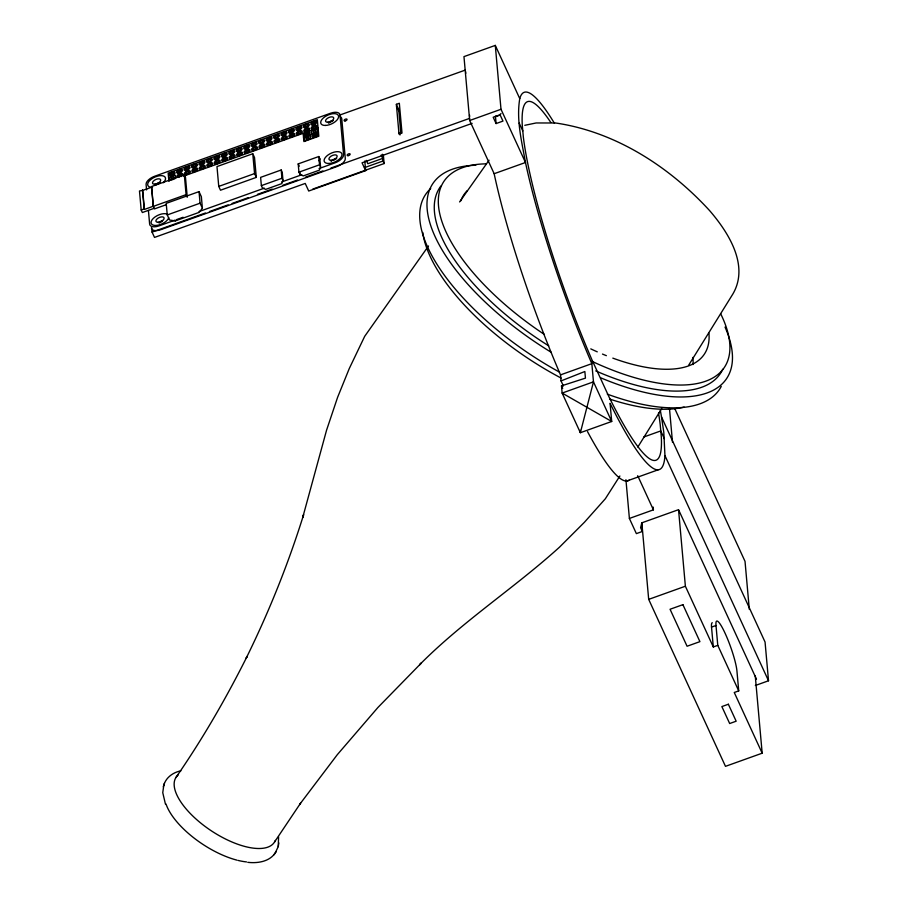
<?xml version="1.0" encoding="UTF-8"?>
<svg xmlns="http://www.w3.org/2000/svg" width="908" height="908" viewBox="0 0 908 908"><rect width="100%" height="100%" fill="white"/><g stroke="black" fill="none" stroke-linecap="round" stroke-linejoin="round"><path stroke-width="1.36" d="M275.079 853.236L278.234 846.619L278.597 836.813M563.403 386.014L561.053 380.906L560.52 374.879A200.362 30.225 70.3 0 1 494.156 173.712L469.674 120.503L463.965 56.625L495.291 45.4L519.762 98.62C516.164 119.97 521.771 141.535 525.482 162.498A200.362 30.225 70.3 0 0 591.846 363.654L593.469 381.848L580.371 432.707L611.697 421.482L610.074 403.288A200.362 30.225 70.3 0 0 664.951 455.612L768.52 680.773L755.342 685.495M163.803 785.193L162.759 792.684L165.426 804.057M278.234 846.619L278.518 844.962M278.574 844.553L278.858 842.919M163.905 784.887C166.107 777.305 173.36 772.288 180.862 770.847M163.292 786.793L164.416 783.264M282.99 180.533L281.798 183.609L265.692 189.386L262.401 187.911L261.356 185.629L260.619 177.366L281.196 169.989L282.252 172.27L282.99 180.533L281.945 178.263L281.196 169.989M319.049 160.852L319.843 158.798L318.787 156.528L298.21 163.894L298.948 172.168L299.992 174.438L303.283 175.914L319.389 170.148L320.581 167.072L319.843 158.798M619.88 475.985L605.352 498.753L584.468 522.225L559.544 547.127C514.348 588.055 462.637 621.276 419.598 664.747L421.391 662.988L377.966 707.434L337.288 754.696L299.583 804.511L300.627 803.081L274.522 842.022M637.825 447.076L661.762 408.532M688.684 365.175L732.801 294.113C749.645 265.533 728.33 232.312 709.625 210.622C669.48 166.8 615.783 132.012 556.275 123.091M175.891 777.577C202.575 738.999 226.115 698.309 247.101 656.382L246.204 658.164C268.995 611.89 288.267 563.902 303.635 514.666L302.716 517.537L326.574 430.154L337.594 397.341L349.274 368.546L364.687 336.335L428.497 245.966M459.584 201.939L489.037 160.228M247.782 862.339C257.407 863.417 268.859 861.84 274.92 853.441M273.921 854.814L276.077 851.852M202.393 208.25L199.079 212.393L175.21 220.939L169.58 220.008L167.254 214.946L166.209 203.369L199.034 191.622L201.36 196.684L202.393 208.25L200.066 203.199L199.034 191.622M501.034 113.579L499.139 115.395L496.154 116.462M561.053 380.906L584.854 371.52L585.444 378.137L561.496 385.866L562.143 393.073L580.371 432.707L580.155 430.301M339.91 114.998L465.339 70.064M184.313 174.79L151.5 186.549L153.27 206.4L186.083 194.641L184.313 174.79L185.482 177.321L187.252 197.172L186.083 194.641M142.704 190.419L151.647 187.218L153.35 206.23L144.395 209.442L142.704 190.419L139.48 190.986L141.183 209.998L142.352 212.529L154.281 208.261M170.806 180.272L174.393 178.989M183.529 176.141L318.084 127.949M252.776 153.747L216.978 166.573L218.749 186.412L220.496 190.215L256.306 177.389L254.524 157.538L252.776 153.747L254.558 173.587L256.306 177.389M303.533 137.426L318.447 132.08M396.353 104.329L399.338 103.262L402.006 133.033L399.021 134.1L396.353 104.329L398.68 109.391L400.825 133.328M141.183 209.998L144.168 208.931L142.465 189.92M166.243 204.697L154.439 208.919L153.35 206.23M218.749 186.412L254.558 173.587M167.254 214.946L200.066 203.199M261.356 185.629L281.945 178.263M298.948 172.168L319.537 164.791L318.787 156.528M176.47 219.634L183.098 217.262M199.011 211.564L264.364 188.149M281.707 181.941L301.706 174.779M319.049 168.559L335.052 162.827A9.613 4.767 -24.7 0 0 343.565 154.666L340.012 114.975A9.613 4.767 -24.7 0 0 330.614 113.216L154.598 176.266A9.613 4.767 -24.7 0 0 146.086 184.438L146.574 189.908M364.789 160.977L365.652 170.636L308.709 191.032L305.224 183.439L154.519 237.419L152.067 232.108L205.446 212.994M209.453 211.553L228.135 204.868M232.13 203.437L248.145 197.694M257.486 194.346L272.173 189.091M282.842 185.266L297.518 180.011M305.531 177.139L322.873 170.931M330.887 168.059L469.663 118.346M469.674 120.503L501 109.278L495.291 45.4M472.137 123.363L362.042 162.793L365.652 170.636M364.471 167.639L382.96 161.022L382.347 154.246M312.817 189.091L384.118 163.553L383.38 155.223M496.097 123.556L502.964 121.093L500.058 114.771L493.192 117.234L496.097 123.556L495.439 116.111M494.156 173.712L525.482 162.498L501 109.278M560.52 374.879L591.846 363.654M643.806 436.998L660.774 430.914L664.372 438.734M626.815 481.036L658.141 469.811M641.604 523.19L642.342 531.486L636.372 533.62L629.392 518.445L653.408 509.842L653.158 507.073M755.24 675.62L762.175 753.197L725.481 766.341L648.687 599.371L685.381 586.227L678.571 510.069M716.003 625.499L717.774 645.35L713.302 646.95L711.531 627.099L716.003 625.499A28.852 4.347 70.3 0 1 725.151 633.387A28.852 4.347 70.3 0 1 736.944 671.035L738.726 690.886L734.254 692.486L762.175 753.197M524.779 125.315L536.129 122.966L555.446 122.989M674.723 408.532L745.025 561.371L749.304 609.325M660.32 410.393A200.362 30.225 70.3 0 1 661.489 416.886L765.058 642.035L768.52 680.773M519.206 123.125L522.804 130.945M756.489 679.184L678.537 509.683L641.831 522.826L640.594 527.696L642.342 531.486M717.774 645.35L738.726 690.886M637.7 475.69L653.408 509.842M685.381 586.227L713.302 646.95M561.496 385.866L562.676 388.42M396.501 105.986L398.828 111.048M398.873 132.443L400.031 134.974M381.178 155.018L382.722 158.378L367.808 163.724L366.253 160.364M382.96 161.022L384.118 163.553M319.537 164.791L320.581 167.072M298.21 163.894L299.254 166.175M661.489 416.886L663.793 432.242L664.951 455.612M669.48 408.509L672.51 442.355M641.865 523.212L648.687 599.371M625.93 479.708L629.392 518.445M465.645 71.664L465.793 73.321M469.515 114.987L469.663 116.599M303.159 133.294L303.896 141.557L318.821 136.223L317.335 119.686L168.162 173.11L168.911 181.384M299.742 171.691L299.992 174.438M175.584 178.57L175.289 175.255L169.319 177.401L169.614 180.703M175.21 220.939L175.142 220.111L159.025 225.876A9.613 4.767 -24.7 0 1 149.638 224.128L148.413 210.44M151.704 227.976L152.067 232.108M275.328 840.445A58.918 25.186 33.5 0 1 210.327 830.15A58.918 25.186 33.5 0 1 178.206 774.899M246.511 861.919A60.007 25.651 33.5 0 1 238.123 860.432M237.011 860.16A60.007 25.651 33.5 0 1 166.005 804M708.932 333.247A144.258 61.676 33.5 0 1 612.809 358.127M606.374 355.664A144.258 61.676 33.5 0 1 602.481 354.075M597.271 351.839A144.258 61.676 33.5 0 1 590.779 348.876M460.912 200.759A144.258 61.676 33.5 0 1 467.211 190.691M684.155 407.09A168.298 71.948 33.5 0 1 609.563 399.021M561.133 378.069A168.298 71.948 33.5 0 1 422.776 232.448M692.929 357.4A144.258 61.676 33.5 0 1 692.963 364.573M720.577 313.589A168.298 71.948 33.5 0 1 591.891 361.282M544.414 334.462A168.298 71.948 33.5 0 1 442.207 222.381A168.298 71.948 33.5 0 1 485.905 163.849M722.779 369.216A168.298 71.948 33.5 0 1 595.716 370.884M548.75 345.869A168.298 71.948 33.5 0 1 440.902 186.015M721.247 386.399A176.311 75.375 33.5 0 1 607.316 394.14M559.396 372.076A176.311 75.375 33.5 0 1 430.721 188.535M725.038 327.118A176.311 75.375 33.5 0 1 600.687 377.796M551.156 352.247A176.311 75.375 33.5 0 1 432.912 231.54A176.311 75.375 33.5 0 1 475.826 165.245M711.531 627.099A28.852 4.347 70.3 0 1 712.269 622.718M328.344 122.773A4.404 2.179 -24.7 0 1 333.259 120.628M331.136 161.511A4.404 2.179 -24.7 0 1 331.749 160.807M332.566 160.137A4.404 2.179 -24.7 0 1 336.664 158.673M155.302 184.744A4.404 2.179 -24.7 0 1 160.228 182.61M158.707 222.789A4.404 2.179 -24.7 0 1 162.611 220.78M340.341 116.723A9.613 4.767 -24.7 0 1 341.76 118.766L345.301 158.457A9.613 4.767 -24.7 0 1 336.8 166.629L160.773 229.679A9.613 4.767 -24.7 0 1 151.386 227.919M152.51 187.423A9.613 4.767 -24.7 0 1 149.014 181.305A9.613 4.767 -24.7 0 1 162.021 175.664A9.613 4.767 -24.7 0 1 163.247 182.769M168.763 217.75A9.613 4.767 -24.7 0 1 155.915 225.456A9.613 4.767 -24.7 0 1 153.361 218.317A9.613 4.767 -24.7 0 1 167.537 214.299M179.285 177.185A3.201 1.589 -24.7 0 1 177.378 175.233A3.201 1.589 -24.7 0 1 182.27 173.485A3.201 1.589 -24.7 0 1 180.828 176.629M333.554 160.228A3.201 1.589 -24.7 0 1 334.643 159.717M328.991 123.102A3.201 1.589 -24.7 0 1 329.241 122.864M330.149 122.194A3.201 1.589 -24.7 0 1 331.988 121.468M156.267 184.778A3.201 1.589 -24.7 0 1 156.551 184.551M157.561 183.938A3.201 1.589 -24.7 0 1 159.399 183.371M159.536 222.937A3.201 1.589 -24.7 0 1 160.103 222.471M160.784 222.063A3.201 1.589 -24.7 0 1 162.26 221.507M519.762 98.62A200.362 30.225 70.3 0 1 554.243 122.989M629.199 480.162A200.362 30.225 70.3 0 1 587.499 431.584M550.793 122.444A190.43 28.727 70.3 0 0 522.248 124.782L523.349 137.119A190.43 28.727 70.3 0 0 591.834 359.557L609.166 397.227A190.43 28.727 70.3 0 0 661.33 437.089L660.218 424.751A190.43 28.727 70.3 0 0 658.516 412.958M317.369 128.63L311.399 130.763L311.694 134.078L317.664 131.944L317.369 128.63M310.286 135.44L304.316 137.573L304.611 140.876L310.581 138.742L310.286 135.44M593.469 381.848L562.143 393.073L611.697 421.482L593.469 381.848M682.907 604.66L670.059 609.257L687.072 646.246L699.92 641.638L682.907 604.66M728.364 704.245L721.86 706.572L729.669 723.528L736.161 721.202L728.364 704.245M328.957 163.474A9.613 4.767 -24.7 0 0 341.998 154.371A9.613 4.767 -24.7 0 0 328.185 154.882A9.613 4.767 -24.7 0 0 328.957 163.474M325.552 125.44A9.613 4.767 -24.7 0 0 338.593 116.338A9.613 4.767 -24.7 0 0 324.78 116.848A9.613 4.767 -24.7 0 0 325.552 125.44M158.128 222.267A4.404 2.179 -24.7 0 0 164.11 218.09A4.404 2.179 -24.7 0 0 157.776 218.329A4.404 2.179 -24.7 0 0 158.128 222.267M154.723 184.222A4.404 2.179 -24.7 0 0 160.705 180.056A4.404 2.179 -24.7 0 0 154.371 180.283A4.404 2.179 -24.7 0 0 154.723 184.222M327.765 122.251A4.404 2.179 -24.7 0 0 333.747 118.074A4.404 2.179 -24.7 0 0 327.413 118.312A4.404 2.179 -24.7 0 0 327.765 122.251M331.17 160.285A4.404 2.179 -24.7 0 0 337.152 156.108A4.404 2.179 -24.7 0 0 330.818 156.346A4.404 2.179 -24.7 0 0 331.17 160.285M178.853 172.157A1.6 0.794 -24.7 0 0 181.032 170.636A1.6 0.794 -24.7 0 0 178.728 170.727A1.6 0.794 -24.7 0 0 178.853 172.157M178.172 173.144A3.201 1.589 -24.7 0 0 182.519 170.102A3.201 1.589 -24.7 0 0 177.923 170.273A3.201 1.589 -24.7 0 0 178.172 173.144M186.322 169.49A1.6 0.794 -24.7 0 0 188.489 167.969A1.6 0.794 -24.7 0 0 186.185 168.048A1.6 0.794 -24.7 0 0 186.322 169.49M185.629 170.466A3.201 1.589 -24.7 0 0 189.976 167.435A3.201 1.589 -24.7 0 0 185.38 167.605A3.201 1.589 -24.7 0 0 185.629 170.466M193.779 166.811A1.6 0.794 -24.7 0 0 195.946 165.301A1.6 0.794 -24.7 0 0 193.642 165.381A1.6 0.794 -24.7 0 0 193.779 166.811M193.098 167.798A3.201 1.589 -24.7 0 0 197.445 164.768A3.201 1.589 -24.7 0 0 192.837 164.938A3.201 1.589 -24.7 0 0 193.098 167.798M201.236 164.144A1.6 0.794 -24.7 0 0 203.403 162.623A1.6 0.794 -24.7 0 0 201.111 162.714A1.6 0.794 -24.7 0 0 201.236 164.144M200.554 165.131A3.201 1.589 -24.7 0 0 204.902 162.089A3.201 1.589 -24.7 0 0 200.293 162.26A3.201 1.589 -24.7 0 0 200.554 165.131M208.011 162.453A3.201 1.589 -24.7 0 0 212.358 159.422A3.201 1.589 -24.7 0 0 207.75 159.592A3.201 1.589 -24.7 0 0 208.011 162.453M208.692 161.476A1.6 0.794 -24.7 0 0 210.86 159.956A1.6 0.794 -24.7 0 0 208.568 160.035A1.6 0.794 -24.7 0 0 208.692 161.476M170.715 175.811A3.201 1.589 -24.7 0 0 175.062 172.781A3.201 1.589 -24.7 0 0 170.466 172.951A3.201 1.589 -24.7 0 0 170.715 175.811M171.396 174.824A1.6 0.794 -24.7 0 0 173.576 173.314A1.6 0.794 -24.7 0 0 171.272 173.394A1.6 0.794 -24.7 0 0 171.396 174.824M216.149 158.798A1.6 0.794 -24.7 0 0 218.329 157.277A1.6 0.794 -24.7 0 0 216.025 157.368A1.6 0.794 -24.7 0 0 216.149 158.798M215.468 159.785A3.201 1.589 -24.7 0 0 219.815 156.743A3.201 1.589 -24.7 0 0 215.219 156.914A3.201 1.589 -24.7 0 0 215.468 159.785M222.925 157.107A3.201 1.589 -24.7 0 0 227.272 154.076A3.201 1.589 -24.7 0 0 222.676 154.246A3.201 1.589 -24.7 0 0 222.925 157.107M223.606 156.131A1.6 0.794 -24.7 0 0 225.786 154.61A1.6 0.794 -24.7 0 0 223.482 154.701A1.6 0.794 -24.7 0 0 223.606 156.131M245.989 148.118A1.6 0.794 -24.7 0 0 248.156 146.597A1.6 0.794 -24.7 0 0 245.852 146.676A1.6 0.794 -24.7 0 0 245.989 148.118M245.308 149.094A3.201 1.589 -24.7 0 0 249.655 146.063A3.201 1.589 -24.7 0 0 245.047 146.233A3.201 1.589 -24.7 0 0 245.308 149.094M260.902 142.772A1.6 0.794 -24.7 0 0 263.082 141.251A1.6 0.794 -24.7 0 0 260.778 141.342A1.6 0.794 -24.7 0 0 260.902 142.772M267.678 141.081A3.201 1.589 -24.7 0 0 272.025 138.05A3.201 1.589 -24.7 0 0 267.429 138.22A3.201 1.589 -24.7 0 0 267.678 141.081M275.816 137.426A1.6 0.794 -24.7 0 0 277.996 135.905A1.6 0.794 -24.7 0 0 275.692 135.996A1.6 0.794 -24.7 0 0 275.816 137.426M275.135 138.413A3.201 1.589 -24.7 0 0 279.482 135.371A3.201 1.589 -24.7 0 0 274.886 135.542A3.201 1.589 -24.7 0 0 275.135 138.413M268.359 140.093A1.6 0.794 -24.7 0 0 270.539 138.583A1.6 0.794 -24.7 0 0 268.235 138.663A1.6 0.794 -24.7 0 0 268.359 140.093M238.532 150.785A1.6 0.794 -24.7 0 0 240.699 149.264A1.6 0.794 -24.7 0 0 238.395 149.355A1.6 0.794 -24.7 0 0 238.532 150.785M260.221 143.748A3.201 1.589 -24.7 0 0 264.568 140.717A3.201 1.589 -24.7 0 0 259.96 140.888A3.201 1.589 -24.7 0 0 260.221 143.748M231.063 153.452A1.6 0.794 -24.7 0 0 233.243 151.942A1.6 0.794 -24.7 0 0 230.938 152.022A1.6 0.794 -24.7 0 0 231.063 153.452M237.851 151.772A3.201 1.589 -24.7 0 0 242.198 148.73A3.201 1.589 -24.7 0 0 237.59 148.901A3.201 1.589 -24.7 0 0 237.851 151.772M230.382 154.439A3.201 1.589 -24.7 0 0 234.729 151.409A3.201 1.589 -24.7 0 0 230.133 151.579A3.201 1.589 -24.7 0 0 230.382 154.439M253.446 145.439A1.6 0.794 -24.7 0 0 255.613 143.918A1.6 0.794 -24.7 0 0 253.321 144.009A1.6 0.794 -24.7 0 0 253.446 145.439M283.273 134.759A1.6 0.794 -24.7 0 0 285.452 133.238A1.6 0.794 -24.7 0 0 283.148 133.317A1.6 0.794 -24.7 0 0 283.273 134.759M282.592 135.735A3.201 1.589 -24.7 0 0 286.939 132.704A3.201 1.589 -24.7 0 0 282.343 132.874A3.201 1.589 -24.7 0 0 282.592 135.735M252.764 146.426A3.201 1.589 -24.7 0 0 257.112 143.385A3.201 1.589 -24.7 0 0 252.503 143.555A3.201 1.589 -24.7 0 0 252.764 146.426M215.843 163.917A3.201 1.589 -24.7 0 0 220.19 160.886A3.201 1.589 -24.7 0 0 215.582 161.056A3.201 1.589 -24.7 0 0 215.843 163.917M171.771 178.967A1.6 0.794 -24.7 0 0 173.939 177.446A1.6 0.794 -24.7 0 0 171.646 177.537A1.6 0.794 -24.7 0 0 171.771 178.967M179.228 176.288A1.6 0.794 -24.7 0 0 181.396 174.779A1.6 0.794 -24.7 0 0 179.103 174.858A1.6 0.794 -24.7 0 0 179.228 176.288M216.524 162.929A1.6 0.794 -24.7 0 0 218.692 161.42A1.6 0.794 -24.7 0 0 216.388 161.499A1.6 0.794 -24.7 0 0 216.524 162.929M209.067 165.608A1.6 0.794 -24.7 0 0 211.235 164.087A1.6 0.794 -24.7 0 0 208.931 164.178A1.6 0.794 -24.7 0 0 209.067 165.608M223.981 160.262A1.6 0.794 -24.7 0 0 226.149 158.741A1.6 0.794 -24.7 0 0 223.856 158.832A1.6 0.794 -24.7 0 0 223.981 160.262M223.3 161.249A3.201 1.589 -24.7 0 0 227.647 158.208A3.201 1.589 -24.7 0 0 223.039 158.378A3.201 1.589 -24.7 0 0 223.3 161.249M208.375 166.584A3.201 1.589 -24.7 0 0 212.722 163.553A3.201 1.589 -24.7 0 0 208.125 163.724A3.201 1.589 -24.7 0 0 208.375 166.584M186.685 173.621A1.6 0.794 -24.7 0 0 188.864 172.1A1.6 0.794 -24.7 0 0 186.56 172.191A1.6 0.794 -24.7 0 0 186.685 173.621M186.004 174.608A3.201 1.589 -24.7 0 0 190.351 171.567A3.201 1.589 -24.7 0 0 185.743 171.737A3.201 1.589 -24.7 0 0 186.004 174.608M201.599 168.275A1.6 0.794 -24.7 0 0 203.778 166.754A1.6 0.794 -24.7 0 0 201.474 166.845A1.6 0.794 -24.7 0 0 201.599 168.275M200.918 169.263A3.201 1.589 -24.7 0 0 205.265 166.221A3.201 1.589 -24.7 0 0 200.668 166.391A3.201 1.589 -24.7 0 0 200.918 169.263M193.461 171.93A3.201 1.589 -24.7 0 0 197.808 168.899A3.201 1.589 -24.7 0 0 193.211 169.07A3.201 1.589 -24.7 0 0 193.461 171.93M194.142 170.954A1.6 0.794 -24.7 0 0 196.321 169.433A1.6 0.794 -24.7 0 0 194.017 169.512A1.6 0.794 -24.7 0 0 194.142 170.954M268.053 145.212A3.201 1.589 -24.7 0 0 272.4 142.181A3.201 1.589 -24.7 0 0 267.792 142.352A3.201 1.589 -24.7 0 0 268.053 145.212M261.277 146.903A1.6 0.794 -24.7 0 0 263.445 145.382A1.6 0.794 -24.7 0 0 261.141 145.473A1.6 0.794 -24.7 0 0 261.277 146.903M246.352 152.249A1.6 0.794 -24.7 0 0 248.531 150.728A1.6 0.794 -24.7 0 0 246.227 150.819A1.6 0.794 -24.7 0 0 246.352 152.249M245.671 153.225A3.201 1.589 -24.7 0 0 250.018 150.195A3.201 1.589 -24.7 0 0 245.421 150.365A3.201 1.589 -24.7 0 0 245.671 153.225M268.734 144.236A1.6 0.794 -24.7 0 0 270.902 142.715A1.6 0.794 -24.7 0 0 268.598 142.806A1.6 0.794 -24.7 0 0 268.734 144.236M238.214 155.904A3.201 1.589 -24.7 0 0 242.561 152.862A3.201 1.589 -24.7 0 0 237.964 153.032A3.201 1.589 -24.7 0 0 238.214 155.904M238.895 154.916A1.6 0.794 -24.7 0 0 241.074 153.407A1.6 0.794 -24.7 0 0 238.77 153.486A1.6 0.794 -24.7 0 0 238.895 154.916M275.51 142.545A3.201 1.589 -24.7 0 0 279.857 139.514A3.201 1.589 -24.7 0 0 275.249 139.684A3.201 1.589 -24.7 0 0 275.51 142.545M231.438 157.595A1.6 0.794 -24.7 0 0 233.617 156.074A1.6 0.794 -24.7 0 0 231.313 156.153A1.6 0.794 -24.7 0 0 231.438 157.595M260.596 147.891A3.201 1.589 -24.7 0 0 264.943 144.849A3.201 1.589 -24.7 0 0 260.335 145.019A3.201 1.589 -24.7 0 0 260.596 147.891M276.191 141.557A1.6 0.794 -24.7 0 0 278.359 140.048A1.6 0.794 -24.7 0 0 276.066 140.127A1.6 0.794 -24.7 0 0 276.191 141.557M230.757 158.571A3.201 1.589 -24.7 0 0 235.104 155.54A3.201 1.589 -24.7 0 0 230.496 155.711A3.201 1.589 -24.7 0 0 230.757 158.571M283.648 138.89A1.6 0.794 -24.7 0 0 285.827 137.369A1.6 0.794 -24.7 0 0 283.523 137.46A1.6 0.794 -24.7 0 0 283.648 138.89M282.967 139.877A3.201 1.589 -24.7 0 0 287.314 136.836A3.201 1.589 -24.7 0 0 282.706 137.006A3.201 1.589 -24.7 0 0 282.967 139.877M253.128 150.558A3.201 1.589 -24.7 0 0 257.475 147.527A3.201 1.589 -24.7 0 0 252.878 147.698A3.201 1.589 -24.7 0 0 253.128 150.558M253.809 149.57A1.6 0.794 -24.7 0 0 255.988 148.061A1.6 0.794 -24.7 0 0 253.684 148.14A1.6 0.794 -24.7 0 0 253.809 149.57M291.105 136.223A1.6 0.794 -24.7 0 0 293.284 134.702A1.6 0.794 -24.7 0 0 290.98 134.781A1.6 0.794 -24.7 0 0 291.105 136.223M290.424 137.199A3.201 1.589 -24.7 0 0 294.771 134.168A3.201 1.589 -24.7 0 0 290.174 134.339A3.201 1.589 -24.7 0 0 290.424 137.199M305.656 126.745A1.6 0.794 -24.7 0 0 307.823 125.225A1.6 0.794 -24.7 0 0 305.531 125.304A1.6 0.794 -24.7 0 0 305.656 126.745M304.974 127.722A3.201 1.589 -24.7 0 0 309.322 124.691A3.201 1.589 -24.7 0 0 304.713 124.861A3.201 1.589 -24.7 0 0 304.974 127.722M297.881 134.532A3.201 1.589 -24.7 0 0 302.228 131.49A3.201 1.589 -24.7 0 0 297.631 131.66A3.201 1.589 -24.7 0 0 297.881 134.532M305.338 131.853A3.201 1.589 -24.7 0 0 309.685 128.822A3.201 1.589 -24.7 0 0 305.088 128.993A3.201 1.589 -24.7 0 0 305.338 131.853M306.03 130.877A1.6 0.794 -24.7 0 0 308.198 129.356A1.6 0.794 -24.7 0 0 305.894 129.447A1.6 0.794 -24.7 0 0 306.03 130.877M298.562 133.544A1.6 0.794 -24.7 0 0 300.741 132.023A1.6 0.794 -24.7 0 0 298.437 132.114A1.6 0.794 -24.7 0 0 298.562 133.544M298.199 129.413A1.6 0.794 -24.7 0 0 300.366 127.892A1.6 0.794 -24.7 0 0 298.062 127.983A1.6 0.794 -24.7 0 0 298.199 129.413M290.061 133.067A3.201 1.589 -24.7 0 0 294.408 130.026A3.201 1.589 -24.7 0 0 289.8 130.207A3.201 1.589 -24.7 0 0 290.061 133.067M290.742 132.08A1.6 0.794 -24.7 0 0 292.909 130.57A1.6 0.794 -24.7 0 0 290.605 130.65A1.6 0.794 -24.7 0 0 290.742 132.08M313.487 128.198A1.6 0.794 -24.7 0 0 315.655 126.689A1.6 0.794 -24.7 0 0 313.351 126.768A1.6 0.794 -24.7 0 0 313.487 128.198M312.806 129.186A3.201 1.589 -24.7 0 0 317.153 126.155A3.201 1.589 -24.7 0 0 312.545 126.325A3.201 1.589 -24.7 0 0 312.806 129.186M297.518 130.4A3.201 1.589 -24.7 0 0 301.865 127.358A3.201 1.589 -24.7 0 0 297.256 127.529A3.201 1.589 -24.7 0 0 297.518 130.4M313.112 124.067A1.6 0.794 -24.7 0 0 315.292 122.546A1.6 0.794 -24.7 0 0 312.988 122.637A1.6 0.794 -24.7 0 0 313.112 124.067M312.431 125.054A3.201 1.589 -24.7 0 0 316.779 122.013A3.201 1.589 -24.7 0 0 312.17 122.183A3.201 1.589 -24.7 0 0 312.431 125.054M313.544 137.448A3.201 1.589 -24.7 0 0 317.891 134.418A3.201 1.589 -24.7 0 0 313.283 134.588A3.201 1.589 -24.7 0 0 313.544 137.448M314.225 136.472A1.6 0.794 -24.7 0 0 316.393 134.952A1.6 0.794 -24.7 0 0 314.1 135.042A1.6 0.794 -24.7 0 0 314.225 136.472M306.768 139.14A1.6 0.794 -24.7 0 0 308.936 137.63A1.6 0.794 -24.7 0 0 306.632 137.71A1.6 0.794 -24.7 0 0 306.768 139.14M305.712 135.996A3.201 1.589 -24.7 0 0 310.059 132.954A3.201 1.589 -24.7 0 0 305.451 133.124A3.201 1.589 -24.7 0 0 305.712 135.996M306.393 135.008A1.6 0.794 -24.7 0 0 308.572 133.487A1.6 0.794 -24.7 0 0 306.268 133.578A1.6 0.794 -24.7 0 0 306.393 135.008M313.85 132.341A1.6 0.794 -24.7 0 0 316.029 130.82A1.6 0.794 -24.7 0 0 313.725 130.9A1.6 0.794 -24.7 0 0 313.85 132.341M345.029 120.934A1.6 0.794 -24.7 0 0 347.038 119.345A1.6 0.794 -24.7 0 0 344.62 119.618A1.6 0.794 -24.7 0 0 345.029 120.934M348.059 155.677A1.6 0.794 -24.7 0 0 350.147 154.122A1.6 0.794 -24.7 0 0 347.798 154.292A1.6 0.794 -24.7 0 0 348.059 155.677"/></g></svg>
